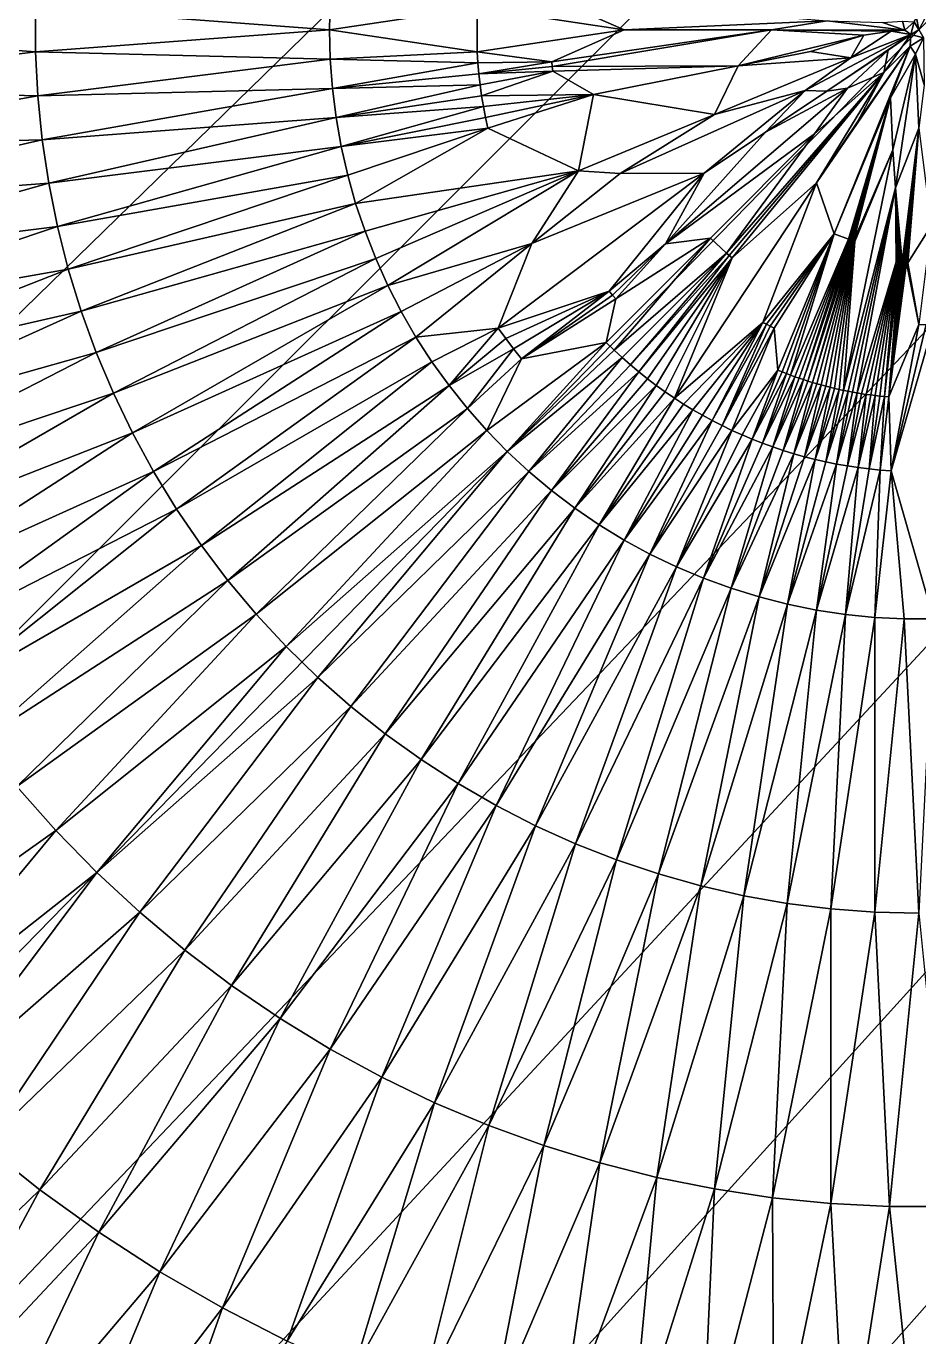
# Model space of a CAD drawing. Header units: millimetres. Extents: x -260 to 430, y -260 to 260.
# Drawn here: x -13.61 to 0, y -19.94 to 0.05 of the extents above; entities that cross this region are included whole.
import ezdxf

# ---------------------------------------------------------------- set-up
doc = ezdxf.new("R2010")
doc.units = ezdxf.units.MM
doc.header["$MEASUREMENT"] = 0
doc.layers.add('MESH_3D', color=2, linetype='CONTINUOUS')

msp = doc.modelspace()

# ---------------------------------------------------------------- linework, layer by layer
at = {"layer": 'MESH_3D'}
for points in [[(181.542, 186.125, 2950), (-259.919, 6.482, 2950), (-260, 0, 2950)], [(181.542, 186.125, 2950), (-260, 0, 2950), (-259.919, -6.482, 2950)], [(181.542, 186.125, 2950), (-259.919, -6.482, 2950), (-259.677, -12.96, 2950)], [(181.542, 186.125, 2950), (-259.677, -12.96, 2950), (-259.273, -19.43, 2950)], [(181.542, 186.125, 2950), (-259.273, -19.43, 2950), (-258.708, -25.888, 2950)], [(181.542, 186.125, 2950), (-258.708, -25.888, 2950), (-257.982, -32.329, 2950)], [(181.542, 186.125, 2950), (-257.982, -32.329, 2950), (-257.096, -38.751, 2950)], [(181.542, 186.125, 2950), (-257.096, -38.751, 2950), (-256.05, -45.149, 2950)], [(181.542, 186.125, 2950), (-256.05, -45.149, 2950), (-254.845, -51.518, 2950)], [(181.542, 186.125, 2950), (-254.845, -51.518, 2950), (-253.481, -57.855, 2950)], [(181.542, 186.125, 2950), (-253.481, -57.855, 2950), (-251.96, -64.157, 2950)], [(181.542, 186.125, 2950), (-251.96, -64.157, 2950), (-250.282, -70.419, 2950)], [(181.542, 186.125, 2950), (-250.282, -70.419, 2950), (-248.449, -76.636, 2950)], [(181.542, 186.125, 2950), (-248.449, -76.636, 2950), (-246.461, -82.807, 2950)], [(181.542, 186.125, 2950), (-246.461, -82.807, 2950), (-244.32, -88.925, 2950)], [(181.542, 186.125, 2950), (-244.32, -88.925, 2950), (-242.027, -94.989, 2950)], [(181.542, 186.125, 2950), (-242.027, -94.989, 2950), (-239.584, -100.993, 2950)], [(181.542, 186.125, 2950), (-239.584, -100.993, 2950), (-236.992, -106.935, 2950)], [(181.542, 186.125, 2950), (-236.992, -106.935, 2950), (-234.252, -112.81, 2950)], [(181.542, 186.125, 2950), (-234.252, -112.81, 2950), (-231.367, -118.615, 2950)], [(181.542, 186.125, 2950), (-231.367, -118.615, 2950), (-228.338, -124.346, 2950)], [(181.542, 186.125, 2950), (-228.338, -124.346, 2950), (-225.167, -130, 2950)], [(181.542, 186.125, 2950), (-225.167, -130, 2950), (-221.856, -135.573, 2950)], [(181.542, 186.125, 2950), (-221.856, -135.573, 2950), (-218.407, -141.062, 2950)], [(181.542, 186.125, 2950), (-218.407, -141.062, 2950), (-214.822, -146.463, 2950)], [(181.542, 186.125, 2950), (-214.822, -146.463, 2950), (-211.104, -151.773, 2950)], [(181.542, 186.125, 2950), (-211.104, -151.773, 2950), (-207.254, -156.989, 2950)], [(181.542, 186.125, 2950), (-207.254, -156.989, 2950), (-203.276, -162.107, 2950)], [(181.542, 186.125, 2950), (-203.276, -162.107, 2950), (-199.172, -167.125, 2950)], [(181.542, 186.125, 2950), (-199.172, -167.125, 2950), (-194.943, -172.038, 2950)], [(181.542, 186.125, 2950), (-194.943, -172.038, 2950), (-190.593, -176.845, 2950)], [(181.542, 186.125, 2950), (-190.593, -176.845, 2950), (-186.125, -181.542, 2950)], [(181.542, 186.125, 2950), (-186.125, -181.542, 2950), (-181.542, -186.125, 2950)], [(181.542, 186.125, 2950), (-181.542, -186.125, 2950), (-176.845, -190.593, 2950)], [(181.542, 186.125, 2950), (-176.845, -190.593, 2950), (-172.038, -194.943, 2950)], [(181.542, 186.125, 2950), (-172.038, -194.943, 2950), (-167.125, -199.172, 2950)], [(181.542, 186.125, 2950), (-167.125, -199.172, 2950), (-162.107, -203.276, 2950)], [(181.542, 186.125, 2950), (-162.107, -203.276, 2950), (-156.989, -207.254, 2950)], [(181.542, 186.125, 2950), (-156.989, -207.254, 2950), (-151.773, -211.104, 2950)], [(181.542, 186.125, 2950), (-151.773, -211.104, 2950), (-146.463, -214.822, 2950)], [(181.542, 186.125, 2950), (-146.463, -214.822, 2950), (-141.062, -218.407, 2950)], [(181.542, 186.125, 2950), (-141.062, -218.407, 2950), (-135.573, -221.856, 2950)], [(181.542, 186.125, 2950), (-135.573, -221.856, 2950), (-130, -225.167, 2950)], [(181.542, 186.125, 2950), (-130, -225.167, 2950), (-124.346, -228.338, 2950)], [(181.542, 186.125, 2950), (-124.346, -228.338, 2950), (-118.615, -231.367, 2950)], [(181.542, 186.125, 2950), (-118.615, -231.367, 2950), (-112.81, -234.252, 2950)], [(181.542, 186.125, 2950), (-112.81, -234.252, 2950), (-106.935, -236.992, 2950)], [(181.542, 186.125, 2950), (-106.935, -236.992, 2950), (-100.993, -239.584, 2950)], [(181.542, 186.125, 2950), (-100.993, -239.584, 2950), (-94.989, -242.027, 2950)], [(181.542, 186.125, 2950), (-94.989, -242.027, 2950), (-88.925, -244.32, 2950)], [(181.542, 186.125, 2950), (-88.925, -244.32, 2950), (-82.807, -246.461, 2950)], [(181.542, 186.125, 2950), (-82.807, -246.461, 2950), (-76.636, -248.449, 2950)], [(181.542, 186.125, 2950), (-76.636, -248.449, 2950), (-70.419, -250.282, 2950)], [(181.542, 186.125, 2950), (-70.419, -250.282, 2950), (-64.157, -251.96, 2950)], [(181.542, 186.125, 2950), (-64.157, -251.96, 2950), (-57.855, -253.481, 2950)], [(181.542, 186.125, 2950), (-57.855, -253.481, 2950), (-51.518, -254.845, 2950)], [(181.542, 186.125, 2950), (-51.518, -254.845, 2950), (-45.149, -256.05, 2950)], [(181.542, 186.125, 2950), (-45.149, -256.05, 2950), (-38.751, -257.096, 2950)], [(181.542, 186.125, 2950), (-38.751, -257.096, 2950), (-32.329, -257.982, 2950)], [(181.542, 186.125, 2950), (-32.329, -257.982, 2950), (-25.888, -258.708, 2950)], [(181.542, 186.125, 2950), (-25.888, -258.708, 2950), (-19.43, -259.273, 2950)], [(181.542, 186.125, 2950), (-19.43, -259.273, 2950), (-12.96, -259.677, 2950)], [(181.542, 186.125, 2950), (-12.96, -259.677, 2950), (-6.482, -259.919, 2950)], [(181.542, 186.125, 2950), (-6.482, -259.919, 2950), (0, -260, 2950)], [(-13.472, 0.336, -47.02), (-17.956, 0, -46.644), (-17.934, 0.895, -46.644)], [(-13.472, 0.336, -47.02), (-8.977, 0.448, -47.287), (-8.988, 0, -47.287)], [(-6.734, 0.336, -47.38), (-8.988, 0, -47.287), (-8.977, 0.448, -47.287)], [(-5.598, 0.49, -47.417), (-4.495, 0, -47.447), (-6.734, 0.336, -47.38)], [(-1.398, 0.138, -47.495), (-4.495, 0, -47.447), (-5.598, 0.49, -47.417)], [(-13.472, -0.336, -47.02), (-17.956, 0, -46.644), (-13.472, 0.336, -47.02)], [(-13.472, -0.336, -47.02), (-13.472, 0.336, -47.02), (-8.988, 0, -47.287)], [(-6.734, -0.336, -47.38), (-8.988, 0, -47.287), (-6.734, 0.336, -47.38)], [(-6.734, -0.336, -47.38), (-6.734, 0.336, -47.38), (-4.495, 0, -47.447)], [(-0.037, 0.184, -47.5), (0.132, 0.248, -47.5), (0, 0, -47.5)], [(-1.398, 0.138, -47.495), (-2.248, 0, -47.487), (-4.495, 0, -47.447)], [(-0.211, -0.005, -47.5), (-2.248, 0, -47.487), (-1.398, 0.138, -47.495)], [(-0.211, -0.005, -47.5), (-1.398, 0.138, -47.495), (-0.551, 0.11, -47.499)], [(-0.211, -0.005, -47.5), (-0.551, 0.11, -47.499), (-0.248, 0.132, -47.5)], [(-0.211, -0.005, -47.5), (-0.248, 0.132, -47.5), (-0.072, 0.121, -47.5)], [(-0.121, -0.072, -47.5), (-0.211, -0.005, -47.5), (-0.072, 0.121, -47.5)], [(-0.121, -0.072, -47.5), (-0.072, 0.121, -47.5), (0, 0, -47.5)], [(-0.121, -0.072, -47.5), (0, 0, -47.5), (0, 0, -47.5)], [(-0.121, -0.072, -47.5), (0, 0, -47.5), (0.072, -0.121, -47.5)], [(-0.072, 0.121, -47.5), (-0.037, 0.184, -47.5), (0, 0, -47.5)], [(-13.472, -0.336, -47.02), (-17.934, -0.895, -46.644), (-17.956, 0, -46.644)], [(-13.472, -0.336, -47.02), (-8.988, 0, -47.287), (-8.977, -0.448, -47.287)], [(-6.734, -0.336, -47.38), (-8.977, -0.448, -47.287), (-8.988, 0, -47.287)], [(-5.598, -0.49, -47.417), (-6.734, -0.336, -47.38), (-4.495, 0, -47.447)], [(-5.598, -0.49, -47.417), (-4.495, 0, -47.447), (-2.248, 0, -47.487)], [(-5.591, -0.559, -47.417), (-5.598, -0.49, -47.417), (-2.248, 0, -47.487)], [(-5.591, -0.559, -47.417), (-2.248, 0, -47.487), (-2.756, -0.548, -47.479)], [(-0.839, -0.083, -47.498), (-2.756, -0.548, -47.479), (-2.248, 0, -47.487)], [(-0.839, -0.083, -47.498), (-1.654, -0.329, -47.493), (-2.756, -0.548, -47.479)], [(-0.421, -0.021, -47.5), (-0.839, -0.083, -47.498), (-2.248, 0, -47.487)], [(-0.211, -0.005, -47.5), (-0.421, -0.021, -47.5), (-2.248, 0, -47.487)], [(-0.121, -0.072, -47.5), (-1.735, -0.927, -47.49), (-1.038, -0.43, -47.497)], [(-0.121, -0.072, -47.5), (-1.402, -0.937, -47.493), (-1.735, -0.927, -47.49)], [(-1.038, -0.43, -47.497), (-1.654, -0.329, -47.493), (-0.839, -0.083, -47.498)], [(-0.121, -0.072, -47.5), (-0.467, -0.312, -47.499), (-1.402, -0.937, -47.493)], [(-0.421, -0.021, -47.5), (-1.038, -0.43, -47.497), (-0.839, -0.083, -47.498)], [(-0.121, -0.072, -47.5), (-1.038, -0.43, -47.497), (-0.421, -0.021, -47.5)], [(-0.121, -0.072, -47.5), (-0.535, -0.652, -47.498), (-0.467, -0.312, -47.499)], [(-0.121, -0.072, -47.5), (-0.132, -0.248, -47.5), (-0.535, -0.652, -47.498)], [(-0.121, -0.072, -47.5), (-0.421, -0.021, -47.5), (-0.211, -0.005, -47.5)], [(-0.121, -0.072, -47.5), (0.072, -0.121, -47.5), (-0.132, -0.248, -47.5)], [(0.072, -0.121, -47.5), (-0.049, -0.371, -47.5), (-0.132, -0.248, -47.5)], [(0.072, -0.121, -47.5), (0.083, -0.839, -47.498), (-0.049, -0.371, -47.5)], [(-13.438, -1.007, -47.02), (-17.934, -0.895, -46.644), (-13.472, -0.336, -47.02)], [(-13.438, -1.007, -47.02), (-13.472, -0.336, -47.02), (-8.977, -0.448, -47.287)], [(-6.723, -0.504, -47.38), (-8.977, -0.448, -47.287), (-6.734, -0.336, -47.38)], [(-5.598, -0.49, -47.417), (-6.723, -0.504, -47.38), (-6.734, -0.336, -47.38)], [(-1.038, -0.43, -47.497), (-2.756, -0.548, -47.479), (-1.654, -0.329, -47.493)], [(-0.132, -0.248, -47.5), (-1.561, -2.336, -47.479), (-0.937, -1.402, -47.493)], [(-0.132, -0.248, -47.5), (-1.29, -3.115, -47.47), (-1.561, -2.336, -47.479)], [(-1.086, -0.891, -47.495), (-1.402, -0.937, -47.493), (-0.467, -0.312, -47.499)], [(-0.132, -0.248, -47.5), (-0.43, -1.038, -47.497), (-1.29, -3.115, -47.47)], [(-0.535, -0.652, -47.498), (-1.086, -0.891, -47.495), (-0.467, -0.312, -47.499)], [(-0.535, -0.652, -47.498), (-0.132, -0.248, -47.5), (-0.937, -1.402, -47.493)], [(-0.049, -0.371, -47.5), (-0.43, -1.038, -47.497), (-0.132, -0.248, -47.5)], [(-0.394, -1.831, -47.491), (-0.43, -1.038, -47.497), (-0.049, -0.371, -47.5)], [(-0.394, -1.831, -47.491), (-0.049, -0.371, -47.5), (-0.355, -2.409, -47.484)], [(-0.355, -2.409, -47.484), (-0.049, -0.371, -47.5), (0, -1.499, -47.494)], [(0.083, -0.839, -47.498), (0, -1.499, -47.494), (-0.049, -0.371, -47.5)], [(-13.438, -1.007, -47.02), (-8.977, -0.448, -47.287), (-8.944, -0.895, -47.287)], [(-6.723, -0.504, -47.38), (-8.944, -0.895, -47.287), (-8.977, -0.448, -47.287)], [(-6.709, -0.671, -47.38), (-8.944, -0.895, -47.287), (-6.723, -0.504, -47.38)], [(-5.598, -0.49, -47.417), (-6.709, -0.671, -47.38), (-6.723, -0.504, -47.38)], [(-5.591, -0.559, -47.417), (-6.709, -0.671, -47.38), (-5.598, -0.49, -47.417)], [(-5.584, -0.629, -47.417), (-6.709, -0.671, -47.38), (-5.591, -0.559, -47.417)], [(-5.584, -0.629, -47.417), (-5.591, -0.559, -47.417), (-2.756, -0.548, -47.479)], [(-4.96, -0.987, -47.433), (-5.584, -0.629, -47.417), (-2.756, -0.548, -47.479)], [(-3.115, -1.29, -47.47), (-4.96, -0.987, -47.433), (-2.756, -0.548, -47.479)], [(-1.038, -0.43, -47.497), (-3.115, -1.29, -47.47), (-2.756, -0.548, -47.479)], [(-1.735, -0.927, -47.49), (-3.115, -1.29, -47.47), (-1.038, -0.43, -47.497)], [(-6.69, -0.838, -47.38), (-8.944, -0.895, -47.287), (-6.709, -0.671, -47.38)], [(-5.584, -0.629, -47.417), (-6.69, -0.838, -47.38), (-6.709, -0.671, -47.38)], [(-5.584, -0.629, -47.417), (-6.667, -1.005, -47.38), (-6.69, -0.838, -47.38)], [(-4.96, -0.987, -47.433), (-6.667, -1.005, -47.38), (-5.584, -0.629, -47.417)], [(-0.535, -0.652, -47.498), (-2.89, -3.444, -47.447), (-2.932, -3.407, -47.447)], [(-0.535, -0.652, -47.498), (-2.932, -3.407, -47.447), (-1.589, -1.589, -47.487)], [(-0.535, -0.652, -47.498), (-2.846, -3.479, -47.447), (-2.89, -3.444, -47.447)], [(-0.535, -0.652, -47.498), (-1.561, -2.336, -47.479), (-2.846, -3.479, -47.447)], [(-0.535, -0.652, -47.498), (-1.589, -1.589, -47.487), (-1.086, -0.891, -47.495)], [(-0.535, -0.652, -47.498), (-0.937, -1.402, -47.493), (-1.561, -2.336, -47.479)], [(-13.438, -1.007, -47.02), (-17.867, -1.788, -46.644), (-17.934, -0.895, -46.644)], [(-13.371, -1.676, -47.02), (-13.438, -1.007, -47.02), (-8.944, -0.895, -47.287)], [(-13.371, -1.676, -47.02), (-8.944, -0.895, -47.287), (-8.888, -1.34, -47.287)], [(-6.69, -0.838, -47.38), (-8.888, -1.34, -47.287), (-8.944, -0.895, -47.287)], [(-6.667, -1.005, -47.38), (-8.888, -1.34, -47.287), (-6.69, -0.838, -47.38)], [(-4.96, -0.987, -47.433), (-6.64, -1.171, -47.38), (-6.667, -1.005, -47.38)], [(-4.96, -0.987, -47.433), (-6.609, -1.336, -47.38), (-6.64, -1.171, -47.38)], [(-4.96, -0.987, -47.433), (-6.573, -1.5, -47.38), (-6.609, -1.336, -47.38)], [(-4.96, -0.987, -47.433), (-5.191, -2.15, -47.417), (-6.573, -1.5, -47.38)], [(-3.115, -1.29, -47.47), (-5.191, -2.15, -47.417), (-4.96, -0.987, -47.433)], [(-4.556, -2.194, -47.433), (-1.735, -0.927, -47.49), (-3.271, -2.185, -47.459)], [(-4.556, -2.194, -47.433), (-3.115, -1.29, -47.47), (-1.735, -0.927, -47.49)], [(-1.086, -0.891, -47.495), (-1.589, -1.589, -47.487), (-3.864, -3.263, -47.433)], [(-1.086, -0.891, -47.495), (-3.864, -3.263, -47.433), (-2.336, -1.561, -47.479)], [(-2.336, -1.561, -47.479), (-3.271, -2.185, -47.459), (-1.735, -0.927, -47.49)], [(-1.086, -0.891, -47.495), (-2.336, -1.561, -47.479), (-1.402, -0.937, -47.493)], [(-2.336, -1.561, -47.479), (-1.735, -0.927, -47.49), (-1.402, -0.937, -47.493)], [(-13.371, -1.676, -47.02), (-17.867, -1.788, -46.644), (-13.438, -1.007, -47.02)], [(-6.64, -1.171, -47.38), (-8.888, -1.34, -47.287), (-6.667, -1.005, -47.38)], [(-6.64, -1.171, -47.38), (-8.81, -1.781, -47.287), (-8.888, -1.34, -47.287)], [(-6.609, -1.336, -47.38), (-8.81, -1.781, -47.287), (-6.64, -1.171, -47.38)], [(-1.074, -3.196, -47.47), (-1.29, -3.115, -47.47), (-0.43, -1.038, -47.497)], [(-1.054, -3.203, -47.47), (-1.074, -3.196, -47.47), (-0.43, -1.038, -47.497)], [(-1.034, -3.209, -47.47), (-1.054, -3.203, -47.47), (-0.43, -1.038, -47.497)], [(-1.014, -3.216, -47.47), (-1.034, -3.209, -47.47), (-0.43, -1.038, -47.497)], [(-0.994, -3.222, -47.47), (-1.014, -3.216, -47.47), (-0.43, -1.038, -47.497)], [(-0.394, -1.831, -47.491), (-0.994, -3.222, -47.47), (-0.43, -1.038, -47.497)], [(-13.271, -2.34, -47.02), (-13.371, -1.676, -47.02), (-8.888, -1.34, -47.287)], [(-13.271, -2.34, -47.02), (-8.888, -1.34, -47.287), (-8.81, -1.781, -47.287)], [(-6.573, -1.5, -47.38), (-8.81, -1.781, -47.287), (-6.609, -1.336, -47.38)], [(-4.556, -2.194, -47.433), (-5.191, -2.15, -47.417), (-3.115, -1.29, -47.47)], [(-6.573, -1.5, -47.38), (-8.71, -2.218, -47.287), (-8.81, -1.781, -47.287)], [(-6.573, -1.5, -47.38), (-8.589, -2.649, -47.287), (-8.71, -2.218, -47.287)], [(-5.191, -2.15, -47.417), (-8.589, -2.649, -47.287), (-6.573, -1.5, -47.38)], [(-2.336, -1.561, -47.479), (-3.864, -3.263, -47.433), (-3.271, -2.185, -47.459)], [(-3.864, -3.263, -47.433), (-1.589, -1.589, -47.487), (-3.179, -3.179, -47.447)], [(-2.932, -3.407, -47.447), (-3.179, -3.179, -47.447), (-1.589, -1.589, -47.487)], [(-0.355, -2.409, -47.484), (0, -1.499, -47.494), (-0.255, -3.55, -47.467)], [(-0.233, -3.551, -47.467), (-0.255, -3.55, -47.467), (0, -1.499, -47.494)], [(-0.211, -3.553, -47.467), (-0.233, -3.551, -47.467), (0, -1.499, -47.494)], [(-0.188, -3.554, -47.467), (-0.211, -3.553, -47.467), (0, -1.499, -47.494)], [(-0.166, -3.555, -47.467), (-0.188, -3.554, -47.467), (0, -1.499, -47.494)], [(0.187, -2.991, -47.476), (-0.166, -3.555, -47.467), (0, -1.499, -47.494)], [(-13.371, -1.676, -47.02), (-17.755, -2.676, -46.644), (-17.867, -1.788, -46.644)], [(-13.271, -2.34, -47.02), (-17.755, -2.676, -46.644), (-13.371, -1.676, -47.02)], [(-13.138, -2.999, -47.02), (-13.271, -2.34, -47.02), (-8.81, -1.781, -47.287)], [(-13.138, -2.999, -47.02), (-8.81, -1.781, -47.287), (-8.71, -2.218, -47.287)], [(-0.394, -1.831, -47.491), (-0.355, -2.409, -47.484), (-1.148, -5.501, -47.417)], [(-0.394, -1.831, -47.491), (-1.148, -5.501, -47.417), (-0.974, -3.228, -47.47)], [(-0.394, -1.831, -47.491), (-0.974, -3.228, -47.47), (-0.994, -3.222, -47.47)], [(-5.191, -2.15, -47.417), (-8.446, -3.074, -47.287), (-8.589, -2.649, -47.287)], [(-5.191, -2.15, -47.417), (-8.282, -3.491, -47.287), (-8.446, -3.074, -47.287)], [(-5.191, -2.15, -47.417), (-8.098, -3.9, -47.287), (-8.282, -3.491, -47.287)], [(-5.901, -3.261, -47.38), (-8.098, -3.9, -47.287), (-5.191, -2.15, -47.417)], [(-5.901, -3.261, -47.38), (-3.271, -2.185, -47.459), (-6.415, -4.552, -47.337)], [(-4.722, -3.988, -47.399), (-6.415, -4.552, -47.337), (-3.271, -2.185, -47.459)], [(-4.556, -2.194, -47.433), (-5.901, -3.261, -47.38), (-5.191, -2.15, -47.417)], [(-4.556, -2.194, -47.433), (-3.271, -2.185, -47.459), (-5.901, -3.261, -47.38)], [(-4.722, -3.988, -47.399), (-3.271, -2.185, -47.459), (-3.864, -3.263, -47.433)], [(-13.271, -2.34, -47.02), (-17.6, -3.558, -46.644), (-17.755, -2.676, -46.644)], [(-13.138, -2.999, -47.02), (-17.6, -3.558, -46.644), (-13.271, -2.34, -47.02)], [(-12.972, -3.65, -47.02), (-13.138, -2.999, -47.02), (-8.71, -2.218, -47.287)], [(-12.972, -3.65, -47.02), (-8.71, -2.218, -47.287), (-8.589, -2.649, -47.287)], [(-1.561, -2.336, -47.479), (-3.728, -5.618, -47.38), (-2.846, -3.479, -47.447)], [(-2.377, -4.464, -47.433), (-3.728, -5.618, -47.38), (-1.561, -2.336, -47.479)], [(-2.377, -4.464, -47.433), (-1.561, -2.336, -47.479), (-1.29, -3.115, -47.47)], [(-0.355, -2.409, -47.484), (-1.079, -5.514, -47.417), (-1.148, -5.501, -47.417)], [(-0.355, -2.409, -47.484), (-1.01, -5.527, -47.417), (-1.079, -5.514, -47.417)], [(-0.355, -2.409, -47.484), (-0.941, -5.54, -47.417), (-1.01, -5.527, -47.417)], [(-0.355, -2.409, -47.484), (-0.343, -3.542, -47.467), (-0.941, -5.54, -47.417)], [(-0.355, -2.409, -47.484), (-0.321, -3.544, -47.467), (-0.343, -3.542, -47.467)], [(-0.355, -2.409, -47.484), (-0.299, -3.546, -47.467), (-0.321, -3.544, -47.467)], [(-0.355, -2.409, -47.484), (-0.277, -3.548, -47.467), (-0.299, -3.546, -47.467)], [(-0.355, -2.409, -47.484), (-0.255, -3.55, -47.467), (-0.277, -3.548, -47.467)], [(-12.774, -4.292, -47.02), (-12.972, -3.65, -47.02), (-8.589, -2.649, -47.287)], [(-12.774, -4.292, -47.02), (-8.589, -2.649, -47.287), (-8.446, -3.074, -47.287)], [(-13.138, -2.999, -47.02), (-17.401, -4.431, -46.644), (-17.6, -3.558, -46.644)], [(-12.972, -3.65, -47.02), (-17.401, -4.431, -46.644), (-13.138, -2.999, -47.02)], [(0.187, -2.991, -47.476), (0, -4.495, -47.447), (-0.166, -3.555, -47.467)], [(-12.545, -4.923, -47.02), (-12.774, -4.292, -47.02), (-8.446, -3.074, -47.287)], [(-12.545, -4.923, -47.02), (-8.446, -3.074, -47.287), (-8.282, -3.491, -47.287)], [(-3.179, -3.179, -47.447), (-4.647, -4.885, -47.38), (-4.768, -4.768, -47.38)], [(-4.621, -4.104, -47.399), (-3.179, -3.179, -47.447), (-4.768, -4.768, -47.38)], [(-2.932, -3.407, -47.447), (-4.647, -4.885, -47.38), (-3.179, -3.179, -47.447)], [(-4.621, -4.104, -47.399), (-3.864, -3.263, -47.433), (-3.179, -3.179, -47.447)], [(-2.321, -4.493, -47.433), (-2.377, -4.464, -47.433), (-1.29, -3.115, -47.47)], [(-2.265, -4.522, -47.433), (-2.321, -4.493, -47.433), (-1.29, -3.115, -47.47)], [(-2.208, -4.55, -47.433), (-2.265, -4.522, -47.433), (-1.29, -3.115, -47.47)], [(-2.208, -4.55, -47.433), (-1.29, -3.115, -47.47), (-2.15, -5.191, -47.417)], [(-2.085, -5.218, -47.417), (-2.15, -5.191, -47.417), (-1.29, -3.115, -47.47)], [(-2.02, -5.243, -47.417), (-2.085, -5.218, -47.417), (-1.29, -3.115, -47.47)], [(-1.955, -5.268, -47.417), (-2.02, -5.243, -47.417), (-1.29, -3.115, -47.47)], [(-1.074, -3.196, -47.47), (-1.955, -5.268, -47.417), (-1.29, -3.115, -47.47)], [(-1.074, -3.196, -47.47), (-1.889, -5.292, -47.417), (-1.955, -5.268, -47.417)], [(-1.074, -3.196, -47.47), (-1.823, -5.315, -47.417), (-1.889, -5.292, -47.417)], [(-1.074, -3.196, -47.47), (-1.756, -5.337, -47.417), (-1.823, -5.315, -47.417)], [(-1.054, -3.203, -47.47), (-1.756, -5.337, -47.417), (-1.074, -3.196, -47.47)], [(-5.901, -3.261, -47.38), (-7.894, -4.299, -47.287), (-8.098, -3.9, -47.287)], [(-5.901, -3.261, -47.38), (-7.67, -4.687, -47.287), (-7.894, -4.299, -47.287)], [(-5.901, -3.261, -47.38), (-6.415, -4.552, -47.337), (-7.67, -4.687, -47.287)], [(-4.672, -4.046, -47.399), (-4.722, -3.988, -47.399), (-3.864, -3.263, -47.433)], [(-4.621, -4.104, -47.399), (-4.672, -4.046, -47.399), (-3.864, -3.263, -47.433)], [(-1.034, -3.209, -47.47), (-1.756, -5.337, -47.417), (-1.054, -3.203, -47.47)], [(-1.034, -3.209, -47.47), (-1.69, -5.359, -47.417), (-1.756, -5.337, -47.417)], [(-1.014, -3.216, -47.47), (-1.69, -5.359, -47.417), (-1.034, -3.209, -47.47)], [(-0.994, -3.222, -47.47), (-1.69, -5.359, -47.417), (-1.014, -3.216, -47.47)], [(-0.994, -3.222, -47.47), (-1.623, -5.38, -47.417), (-1.69, -5.359, -47.417)], [(-0.974, -3.228, -47.47), (-1.623, -5.38, -47.417), (-0.994, -3.222, -47.47)], [(-0.974, -3.228, -47.47), (-1.556, -5.399, -47.417), (-1.623, -5.38, -47.417)], [(-0.974, -3.228, -47.47), (-1.488, -5.418, -47.417), (-1.556, -5.399, -47.417)], [(-0.974, -3.228, -47.47), (-1.42, -5.436, -47.417), (-1.488, -5.418, -47.417)], [(-0.974, -3.228, -47.47), (-1.353, -5.454, -47.417), (-1.42, -5.436, -47.417)], [(-0.974, -3.228, -47.47), (-1.284, -5.47, -47.417), (-1.353, -5.454, -47.417)], [(-0.974, -3.228, -47.47), (-1.216, -5.486, -47.417), (-1.284, -5.47, -47.417)], [(-0.974, -3.228, -47.47), (-1.148, -5.501, -47.417), (-1.216, -5.486, -47.417)], [(-12.284, -5.543, -47.02), (-12.545, -4.923, -47.02), (-8.282, -3.491, -47.287)], [(-12.284, -5.543, -47.02), (-8.282, -3.491, -47.287), (-8.098, -3.9, -47.287)], [(-2.932, -3.407, -47.447), (-4.524, -4.999, -47.38), (-4.647, -4.885, -47.38)], [(-2.932, -3.407, -47.447), (-4.398, -5.11, -47.38), (-4.524, -4.999, -47.38)], [(-2.89, -3.444, -47.447), (-4.398, -5.11, -47.38), (-2.932, -3.407, -47.447)], [(-2.89, -3.444, -47.447), (-4.269, -5.219, -47.38), (-4.398, -5.11, -47.38)], [(-2.846, -3.479, -47.447), (-4.269, -5.219, -47.38), (-2.89, -3.444, -47.447)], [(-2.846, -3.479, -47.447), (-4.138, -5.323, -47.38), (-4.269, -5.219, -47.38)], [(-2.846, -3.479, -47.447), (-4.004, -5.425, -47.38), (-4.138, -5.323, -47.38)], [(-2.846, -3.479, -47.447), (-3.867, -5.523, -47.38), (-4.004, -5.425, -47.38)], [(-2.846, -3.479, -47.447), (-3.728, -5.618, -47.38), (-3.867, -5.523, -47.38)], [(-0.343, -3.542, -47.467), (-0.872, -5.551, -47.417), (-0.941, -5.54, -47.417)], [(-0.343, -3.542, -47.467), (-0.803, -5.561, -47.417), (-0.872, -5.551, -47.417)], [(-0.343, -3.542, -47.467), (-0.733, -5.571, -47.417), (-0.803, -5.561, -47.417)], [(-0.343, -3.542, -47.467), (-0.664, -5.58, -47.417), (-0.733, -5.571, -47.417)], [(-0.343, -3.542, -47.467), (-0.594, -5.587, -47.417), (-0.664, -5.58, -47.417)], [(-0.343, -3.542, -47.467), (-0.525, -5.594, -47.417), (-0.594, -5.587, -47.417)], [(-0.321, -3.544, -47.467), (-0.525, -5.594, -47.417), (-0.343, -3.542, -47.467)], [(-0.299, -3.546, -47.467), (-0.525, -5.594, -47.417), (-0.321, -3.544, -47.467)], [(-0.299, -3.546, -47.467), (-0.455, -5.601, -47.417), (-0.525, -5.594, -47.417)], [(-0.277, -3.548, -47.467), (-0.455, -5.601, -47.417), (-0.299, -3.546, -47.467)], [(-0.255, -3.55, -47.467), (-0.455, -5.601, -47.417), (-0.277, -3.548, -47.467)], [(-0.233, -3.551, -47.467), (-0.455, -5.601, -47.417), (-0.255, -3.55, -47.467)], [(-0.211, -3.553, -47.467), (-0.455, -5.601, -47.417), (-0.233, -3.551, -47.467)], [(-0.188, -3.554, -47.467), (-0.455, -5.601, -47.417), (-0.211, -3.553, -47.467)], [(-0.188, -3.554, -47.467), (0, -4.495, -47.447), (-0.455, -5.601, -47.417)], [(-0.166, -3.555, -47.467), (0, -4.495, -47.447), (-0.188, -3.554, -47.467)], [(-12.972, -3.65, -47.02), (-17.158, -5.293, -46.644), (-17.401, -4.431, -46.644)], [(-12.774, -4.292, -47.02), (-17.158, -5.293, -46.644), (-12.972, -3.65, -47.02)], [(-11.992, -6.148, -47.02), (-12.284, -5.543, -47.02), (-8.098, -3.9, -47.287)], [(-11.992, -6.148, -47.02), (-8.098, -3.9, -47.287), (-7.894, -4.299, -47.287)], [(-4.722, -3.988, -47.399), (-6.299, -4.71, -47.337), (-6.415, -4.552, -47.337)], [(-4.722, -3.988, -47.399), (-6.18, -4.866, -47.337), (-6.299, -4.71, -47.337)], [(-4.722, -3.988, -47.399), (-6.057, -5.018, -47.337), (-6.18, -4.866, -47.337)], [(-4.672, -4.046, -47.399), (-6.057, -5.018, -47.337), (-4.722, -3.988, -47.399)], [(-4.621, -4.104, -47.399), (-6.057, -5.018, -47.337), (-4.672, -4.046, -47.399)], [(-4.621, -4.104, -47.399), (-4.768, -4.768, -47.38), (-6.057, -5.018, -47.337)], [(-12.774, -4.292, -47.02), (-16.873, -6.141, -46.644), (-17.158, -5.293, -46.644)], [(-12.545, -4.923, -47.02), (-16.873, -6.141, -46.644), (-12.774, -4.292, -47.02)], [(-11.671, -6.738, -47.02), (-11.992, -6.148, -47.02), (-7.894, -4.299, -47.287)], [(-11.671, -6.738, -47.02), (-7.894, -4.299, -47.287), (-7.67, -4.687, -47.287)], [(-6.415, -4.552, -47.337), (-7.426, -5.063, -47.287), (-7.67, -4.687, -47.287)], [(-6.415, -4.552, -47.337), (-7.165, -5.427, -47.287), (-7.426, -5.063, -47.287)], [(-6.299, -4.71, -47.337), (-7.165, -5.427, -47.287), (-6.415, -4.552, -47.337)], [(-2.377, -4.464, -47.433), (-3.587, -5.709, -47.38), (-3.728, -5.618, -47.38)], [(-2.377, -4.464, -47.433), (-3.444, -5.797, -47.38), (-3.587, -5.709, -47.38)], [(-2.377, -4.464, -47.433), (-3.298, -5.881, -47.38), (-3.444, -5.797, -47.38)], [(-2.377, -4.464, -47.433), (-3.15, -5.961, -47.38), (-3.298, -5.881, -47.38)], [(-2.321, -4.493, -47.433), (-3.15, -5.961, -47.38), (-2.377, -4.464, -47.433)], [(-2.321, -4.493, -47.433), (-3.001, -6.038, -47.38), (-3.15, -5.961, -47.38)], [(-2.265, -4.522, -47.433), (-3.001, -6.038, -47.38), (-2.321, -4.493, -47.433)], [(-2.208, -4.55, -47.433), (-3.001, -6.038, -47.38), (-2.265, -4.522, -47.433)], [(-2.208, -4.55, -47.433), (-2.849, -6.111, -47.38), (-3.001, -6.038, -47.38)], [(-2.208, -4.55, -47.433), (-2.15, -5.191, -47.417), (-2.849, -6.111, -47.38)], [(-0.455, -5.601, -47.417), (0, -4.495, -47.447), (-0.42, -6.729, -47.38)], [(-0.42, -6.729, -47.38), (0.112, -4.494, -47.447), (0.224, -4.49, -47.447)], [(-0.42, -6.729, -47.38), (0.224, -4.49, -47.447), (0.224, -8.985, -47.287)], [(-0.42, -6.729, -47.38), (0, -4.495, -47.447), (0.112, -4.494, -47.447)], [(-11.32, -7.311, -47.02), (-11.671, -6.738, -47.02), (-7.67, -4.687, -47.287)], [(-11.32, -7.311, -47.02), (-7.67, -4.687, -47.287), (-7.426, -5.063, -47.287)], [(-6.18, -4.866, -47.337), (-7.165, -5.427, -47.287), (-6.299, -4.71, -47.337)], [(-4.768, -4.768, -47.38), (-6.276, -6.434, -47.287), (-6.589, -6.114, -47.287)], [(-6.057, -5.018, -47.337), (-4.768, -4.768, -47.38), (-6.589, -6.114, -47.287)], [(-4.647, -4.885, -47.38), (-6.276, -6.434, -47.287), (-4.768, -4.768, -47.38)], [(-12.545, -4.923, -47.02), (-16.546, -6.975, -46.644), (-16.873, -6.141, -46.644)], [(-12.284, -5.543, -47.02), (-16.546, -6.975, -46.644), (-12.545, -4.923, -47.02)], [(-6.18, -4.866, -47.337), (-6.885, -5.778, -47.287), (-7.165, -5.427, -47.287)], [(-6.057, -5.018, -47.337), (-6.885, -5.778, -47.287), (-6.18, -4.866, -47.337)], [(-4.524, -4.999, -47.38), (-6.276, -6.434, -47.287), (-4.647, -4.885, -47.38)], [(-10.942, -7.867, -47.02), (-11.32, -7.311, -47.02), (-7.426, -5.063, -47.287)], [(-10.942, -7.867, -47.02), (-7.426, -5.063, -47.287), (-7.165, -5.427, -47.287)], [(-6.057, -5.018, -47.337), (-6.589, -6.114, -47.287), (-6.885, -5.778, -47.287)], [(-4.524, -4.999, -47.38), (-5.947, -6.739, -47.287), (-6.276, -6.434, -47.287)], [(-4.398, -5.11, -47.38), (-5.947, -6.739, -47.287), (-4.524, -4.999, -47.38)], [(-4.269, -5.219, -47.38), (-5.947, -6.739, -47.287), (-4.398, -5.11, -47.38)], [(-2.15, -5.191, -47.417), (-2.696, -6.18, -47.38), (-2.849, -6.111, -47.38)], [(-2.15, -5.191, -47.417), (-2.541, -6.245, -47.38), (-2.696, -6.18, -47.38)], [(-2.085, -5.218, -47.417), (-2.541, -6.245, -47.38), (-2.15, -5.191, -47.417)], [(-4.269, -5.219, -47.38), (-5.604, -7.027, -47.287), (-5.947, -6.739, -47.287)], [(-4.138, -5.323, -47.38), (-5.604, -7.027, -47.287), (-4.269, -5.219, -47.38)], [(-4.004, -5.425, -47.38), (-5.604, -7.027, -47.287), (-4.138, -5.323, -47.38)], [(-2.02, -5.243, -47.417), (-2.541, -6.245, -47.38), (-2.085, -5.218, -47.417)], [(-2.02, -5.243, -47.417), (-2.385, -6.306, -47.38), (-2.541, -6.245, -47.38)], [(-1.955, -5.268, -47.417), (-2.385, -6.306, -47.38), (-2.02, -5.243, -47.417)], [(-1.889, -5.292, -47.417), (-2.385, -6.306, -47.38), (-1.955, -5.268, -47.417)], [(-1.889, -5.292, -47.417), (-2.227, -6.364, -47.38), (-2.385, -6.306, -47.38)], [(-1.823, -5.315, -47.417), (-2.227, -6.364, -47.38), (-1.889, -5.292, -47.417)], [(-1.756, -5.337, -47.417), (-2.227, -6.364, -47.38), (-1.823, -5.315, -47.417)], [(-1.756, -5.337, -47.417), (-2.067, -6.418, -47.38), (-2.227, -6.364, -47.38)], [(-1.69, -5.359, -47.417), (-2.067, -6.418, -47.38), (-1.756, -5.337, -47.417)], [(-1.623, -5.38, -47.417), (-2.067, -6.418, -47.38), (-1.69, -5.359, -47.417)], [(-1.623, -5.38, -47.417), (-1.907, -6.467, -47.38), (-2.067, -6.418, -47.38)], [(-1.556, -5.399, -47.417), (-1.907, -6.467, -47.38), (-1.623, -5.38, -47.417)], [(-12.284, -5.543, -47.02), (-16.178, -7.791, -46.644), (-16.546, -6.975, -46.644)], [(-11.992, -6.148, -47.02), (-16.178, -7.791, -46.644), (-12.284, -5.543, -47.02)], [(-10.536, -8.402, -47.02), (-10.942, -7.867, -47.02), (-7.165, -5.427, -47.287)], [(-10.536, -8.402, -47.02), (-7.165, -5.427, -47.287), (-6.885, -5.778, -47.287)], [(-4.004, -5.425, -47.38), (-5.247, -7.298, -47.287), (-5.604, -7.027, -47.287)], [(-3.867, -5.523, -47.38), (-5.247, -7.298, -47.287), (-4.004, -5.425, -47.38)], [(-3.728, -5.618, -47.38), (-5.247, -7.298, -47.287), (-3.867, -5.523, -47.38)], [(-1.488, -5.418, -47.417), (-1.907, -6.467, -47.38), (-1.556, -5.399, -47.417)], [(-1.488, -5.418, -47.417), (-1.745, -6.513, -47.38), (-1.907, -6.467, -47.38)], [(-1.42, -5.436, -47.417), (-1.745, -6.513, -47.38), (-1.488, -5.418, -47.417)], [(-1.353, -5.454, -47.417), (-1.745, -6.513, -47.38), (-1.42, -5.436, -47.417)], [(-1.353, -5.454, -47.417), (-1.582, -6.554, -47.38), (-1.745, -6.513, -47.38)], [(-1.284, -5.47, -47.417), (-1.582, -6.554, -47.38), (-1.353, -5.454, -47.417)], [(-1.216, -5.486, -47.417), (-1.582, -6.554, -47.38), (-1.284, -5.47, -47.417)], [(-1.216, -5.486, -47.417), (-1.418, -6.591, -47.38), (-1.582, -6.554, -47.38)], [(-1.148, -5.501, -47.417), (-1.418, -6.591, -47.38), (-1.216, -5.486, -47.417)], [(-1.079, -5.514, -47.417), (-1.418, -6.591, -47.38), (-1.148, -5.501, -47.417)], [(-1.079, -5.514, -47.417), (-1.253, -6.625, -47.38), (-1.418, -6.591, -47.38)], [(-1.01, -5.527, -47.417), (-1.253, -6.625, -47.38), (-1.079, -5.514, -47.417)], [(-0.941, -5.54, -47.417), (-1.253, -6.625, -47.38), (-1.01, -5.527, -47.417)], [(-0.941, -5.54, -47.417), (-1.088, -6.654, -47.38), (-1.253, -6.625, -47.38)], [(-0.872, -5.551, -47.417), (-1.088, -6.654, -47.38), (-0.941, -5.54, -47.417)], [(-0.803, -5.561, -47.417), (-1.088, -6.654, -47.38), (-0.872, -5.551, -47.417)], [(-0.803, -5.561, -47.417), (-0.922, -6.679, -47.38), (-1.088, -6.654, -47.38)], [(-0.733, -5.571, -47.417), (-0.922, -6.679, -47.38), (-0.803, -5.561, -47.417)], [(-0.664, -5.58, -47.417), (-0.922, -6.679, -47.38), (-0.733, -5.571, -47.417)], [(-0.664, -5.58, -47.417), (-0.755, -6.7, -47.38), (-0.922, -6.679, -47.38)], [(-0.594, -5.587, -47.417), (-0.755, -6.7, -47.38), (-0.664, -5.58, -47.417)], [(-0.525, -5.594, -47.417), (-0.755, -6.7, -47.38), (-0.594, -5.587, -47.417)], [(-0.525, -5.594, -47.417), (-0.588, -6.717, -47.38), (-0.755, -6.7, -47.38)], [(-0.455, -5.601, -47.417), (-0.588, -6.717, -47.38), (-0.525, -5.594, -47.417)], [(-10.104, -8.917, -47.02), (-10.536, -8.402, -47.02), (-6.885, -5.778, -47.287)], [(-10.104, -8.917, -47.02), (-6.885, -5.778, -47.287), (-6.589, -6.114, -47.287)], [(-3.728, -5.618, -47.38), (-4.877, -7.55, -47.287), (-5.247, -7.298, -47.287)], [(-3.587, -5.709, -47.38), (-4.877, -7.55, -47.287), (-3.728, -5.618, -47.38)], [(-3.444, -5.797, -47.38), (-4.877, -7.55, -47.287), (-3.587, -5.709, -47.38)], [(-3.444, -5.797, -47.38), (-4.494, -7.784, -47.287), (-4.877, -7.55, -47.287)], [(-3.298, -5.881, -47.38), (-4.494, -7.784, -47.287), (-3.444, -5.797, -47.38)], [(-0.455, -5.601, -47.417), (-0.42, -6.729, -47.38), (-0.588, -6.717, -47.38)], [(-3.15, -5.961, -47.38), (-4.494, -7.784, -47.287), (-3.298, -5.881, -47.38)], [(-3.15, -5.961, -47.38), (-4.101, -7.998, -47.287), (-4.494, -7.784, -47.287)], [(-3.001, -6.038, -47.38), (-4.101, -7.998, -47.287), (-3.15, -5.961, -47.38)], [(-11.992, -6.148, -47.02), (-15.769, -8.588, -46.644), (-16.178, -7.791, -46.644)], [(-11.671, -6.738, -47.02), (-15.769, -8.588, -46.644), (-11.992, -6.148, -47.02)], [(-9.647, -9.409, -47.02), (-10.104, -8.917, -47.02), (-6.589, -6.114, -47.287)], [(-9.647, -9.409, -47.02), (-6.589, -6.114, -47.287), (-6.276, -6.434, -47.287)], [(-2.849, -6.111, -47.38), (-4.101, -7.998, -47.287), (-3.001, -6.038, -47.38)], [(-2.849, -6.111, -47.38), (-3.697, -8.193, -47.287), (-4.101, -7.998, -47.287)], [(-2.696, -6.18, -47.38), (-3.697, -8.193, -47.287), (-2.849, -6.111, -47.38)], [(-2.541, -6.245, -47.38), (-3.697, -8.193, -47.287), (-2.696, -6.18, -47.38)], [(-2.541, -6.245, -47.38), (-3.284, -8.367, -47.287), (-3.697, -8.193, -47.287)], [(-2.385, -6.306, -47.38), (-3.284, -8.367, -47.287), (-2.541, -6.245, -47.38)], [(-2.227, -6.364, -47.38), (-3.284, -8.367, -47.287), (-2.385, -6.306, -47.38)], [(-2.227, -6.364, -47.38), (-2.863, -8.52, -47.287), (-3.284, -8.367, -47.287)], [(-2.067, -6.418, -47.38), (-2.863, -8.52, -47.287), (-2.227, -6.364, -47.38)], [(-9.166, -9.879, -47.02), (-9.647, -9.409, -47.02), (-6.276, -6.434, -47.287)], [(-9.166, -9.879, -47.02), (-6.276, -6.434, -47.287), (-5.947, -6.739, -47.287)], [(-1.907, -6.467, -47.38), (-2.863, -8.52, -47.287), (-2.067, -6.418, -47.38)], [(-1.907, -6.467, -47.38), (-2.434, -8.652, -47.287), (-2.863, -8.52, -47.287)], [(-1.745, -6.513, -47.38), (-2.434, -8.652, -47.287), (-1.907, -6.467, -47.38)], [(-1.582, -6.554, -47.38), (-2.434, -8.652, -47.287), (-1.745, -6.513, -47.38)], [(-1.582, -6.554, -47.38), (-2, -8.763, -47.287), (-2.434, -8.652, -47.287)], [(-1.418, -6.591, -47.38), (-2, -8.763, -47.287), (-1.582, -6.554, -47.38)], [(-1.253, -6.625, -47.38), (-2, -8.763, -47.287), (-1.418, -6.591, -47.38)], [(-11.671, -6.738, -47.02), (-15.322, -9.363, -46.644), (-15.769, -8.588, -46.644)], [(-11.32, -7.311, -47.02), (-15.322, -9.363, -46.644), (-11.671, -6.738, -47.02)], [(-8.662, -10.323, -47.02), (-9.166, -9.879, -47.02), (-5.947, -6.739, -47.287)], [(-8.662, -10.323, -47.02), (-5.947, -6.739, -47.287), (-5.604, -7.027, -47.287)], [(-1.253, -6.625, -47.38), (-1.561, -8.852, -47.287), (-2, -8.763, -47.287)], [(-1.088, -6.654, -47.38), (-1.561, -8.852, -47.287), (-1.253, -6.625, -47.38)], [(-0.922, -6.679, -47.38), (-1.561, -8.852, -47.287), (-1.088, -6.654, -47.38)], [(-0.922, -6.679, -47.38), (-1.118, -8.919, -47.287), (-1.561, -8.852, -47.287)], [(-0.755, -6.7, -47.38), (-1.118, -8.919, -47.287), (-0.922, -6.679, -47.38)], [(-0.588, -6.717, -47.38), (-1.118, -8.919, -47.287), (-0.755, -6.7, -47.38)], [(-0.588, -6.717, -47.38), (-0.672, -8.963, -47.287), (-1.118, -8.919, -47.287)], [(-0.42, -6.729, -47.38), (-0.672, -8.963, -47.287), (-0.588, -6.717, -47.38)], [(-0.42, -6.729, -47.38), (-0.224, -8.985, -47.287), (-0.672, -8.963, -47.287)], [(-0.42, -6.729, -47.38), (0.224, -8.985, -47.287), (-0.224, -8.985, -47.287)], [(-8.137, -10.742, -47.02), (-8.662, -10.323, -47.02), (-5.604, -7.027, -47.287)], [(-8.137, -10.742, -47.02), (-5.604, -7.027, -47.287), (-5.247, -7.298, -47.287)], [(-11.32, -7.311, -47.02), (-14.836, -10.115, -46.644), (-15.322, -9.363, -46.644)], [(-10.942, -7.867, -47.02), (-14.836, -10.115, -46.644), (-11.32, -7.311, -47.02)], [(-7.591, -11.134, -47.02), (-8.137, -10.742, -47.02), (-5.247, -7.298, -47.287)], [(-7.591, -11.134, -47.02), (-5.247, -7.298, -47.287), (-4.877, -7.55, -47.287)], [(-7.027, -11.499, -47.02), (-7.591, -11.134, -47.02), (-4.877, -7.55, -47.287)], [(-7.027, -11.499, -47.02), (-4.877, -7.55, -47.287), (-4.494, -7.784, -47.287)], [(-6.445, -11.835, -47.02), (-7.027, -11.499, -47.02), (-4.494, -7.784, -47.287)], [(-6.445, -11.835, -47.02), (-4.494, -7.784, -47.287), (-4.101, -7.998, -47.287)], [(-10.942, -7.867, -47.02), (-14.313, -10.842, -46.644), (-14.836, -10.115, -46.644)], [(-10.536, -8.402, -47.02), (-14.313, -10.842, -46.644), (-10.942, -7.867, -47.02)], [(-5.847, -12.142, -47.02), (-6.445, -11.835, -47.02), (-4.101, -7.998, -47.287)], [(-5.847, -12.142, -47.02), (-4.101, -7.998, -47.287), (-3.697, -8.193, -47.287)], [(-5.235, -12.418, -47.02), (-5.847, -12.142, -47.02), (-3.697, -8.193, -47.287)], [(-5.235, -12.418, -47.02), (-3.697, -8.193, -47.287), (-3.284, -8.367, -47.287)], [(-4.609, -12.663, -47.02), (-5.235, -12.418, -47.02), (-3.284, -8.367, -47.287)], [(-4.609, -12.663, -47.02), (-3.284, -8.367, -47.287), (-2.863, -8.52, -47.287)], [(-10.536, -8.402, -47.02), (-13.755, -11.542, -46.644), (-14.313, -10.842, -46.644)], [(-10.104, -8.917, -47.02), (-13.755, -11.542, -46.644), (-10.536, -8.402, -47.02)], [(-3.972, -12.877, -47.02), (-4.609, -12.663, -47.02), (-2.863, -8.52, -47.287)], [(-3.972, -12.877, -47.02), (-2.863, -8.52, -47.287), (-2.434, -8.652, -47.287)], [(-3.325, -13.059, -47.02), (-3.972, -12.877, -47.02), (-2.434, -8.652, -47.287)], [(-3.325, -13.059, -47.02), (-2.434, -8.652, -47.287), (-2, -8.763, -47.287)], [(-2.67, -13.209, -47.02), (-3.325, -13.059, -47.02), (-2, -8.763, -47.287)], [(-2.67, -13.209, -47.02), (-2, -8.763, -47.287), (-1.561, -8.852, -47.287)], [(-10.104, -8.917, -47.02), (-13.163, -12.213, -46.644), (-13.755, -11.542, -46.644)], [(-9.647, -9.409, -47.02), (-13.163, -12.213, -46.644), (-10.104, -8.917, -47.02)], [(-2.009, -13.326, -47.02), (-2.67, -13.209, -47.02), (-1.561, -8.852, -47.287)], [(-2.009, -13.326, -47.02), (-1.561, -8.852, -47.287), (-1.118, -8.919, -47.287)], [(-1.342, -13.409, -47.02), (-2.009, -13.326, -47.02), (-1.118, -8.919, -47.287)], [(-1.342, -13.409, -47.02), (-1.118, -8.919, -47.287), (-0.672, -8.963, -47.287)], [(-0.672, -13.459, -47.02), (-1.342, -13.409, -47.02), (-0.672, -8.963, -47.287)], [(-0.672, -13.459, -47.02), (-0.672, -8.963, -47.287), (-0.224, -8.985, -47.287)], [(0, -13.476, -47.02), (-0.672, -13.459, -47.02), (-0.224, -8.985, -47.287)], [(0, -13.476, -47.02), (-0.224, -8.985, -47.287), (0.224, -8.985, -47.287)], [(-9.647, -9.409, -47.02), (-12.538, -12.854, -46.644), (-13.163, -12.213, -46.644)], [(-9.166, -9.879, -47.02), (-12.538, -12.854, -46.644), (-9.647, -9.409, -47.02)], [(-9.166, -9.879, -47.02), (-11.881, -13.463, -46.644), (-12.538, -12.854, -46.644)], [(-8.662, -10.323, -47.02), (-11.881, -13.463, -46.644), (-9.166, -9.879, -47.02)], [(-8.662, -10.323, -47.02), (-11.195, -14.039, -46.644), (-11.881, -13.463, -46.644)], [(-8.137, -10.742, -47.02), (-11.195, -14.039, -46.644), (-8.662, -10.323, -47.02)], [(-8.137, -10.742, -47.02), (-10.482, -14.579, -46.644), (-11.195, -14.039, -46.644)], [(-7.591, -11.134, -47.02), (-10.482, -14.579, -46.644), (-8.137, -10.742, -47.02)], [(-7.591, -11.134, -47.02), (-9.742, -15.084, -46.644), (-10.482, -14.579, -46.644)], [(-7.027, -11.499, -47.02), (-9.742, -15.084, -46.644), (-7.591, -11.134, -47.02)], [(-16.647, -14.691, -46.185), (-13.755, -11.542, -46.644), (-13.163, -12.213, -46.644)], [(-7.027, -11.499, -47.02), (-8.978, -15.55, -46.644), (-9.742, -15.084, -46.644)], [(-6.445, -11.835, -47.02), (-8.978, -15.55, -46.644), (-7.027, -11.499, -47.02)], [(-6.445, -11.835, -47.02), (-8.192, -15.979, -46.644), (-8.978, -15.55, -46.644)], [(-5.847, -12.142, -47.02), (-8.192, -15.979, -46.644), (-6.445, -11.835, -47.02)], [(-5.847, -12.142, -47.02), (-7.385, -16.367, -46.644), (-8.192, -15.979, -46.644)], [(-5.235, -12.418, -47.02), (-7.385, -16.367, -46.644), (-5.847, -12.142, -47.02)], [(-15.894, -15.502, -46.185), (-16.647, -14.691, -46.185), (-13.163, -12.213, -46.644)], [(-15.894, -15.502, -46.185), (-13.163, -12.213, -46.644), (-12.538, -12.854, -46.644)], [(-5.235, -12.418, -47.02), (-6.56, -16.715, -46.644), (-7.385, -16.367, -46.644)], [(-4.609, -12.663, -47.02), (-6.56, -16.715, -46.644), (-5.235, -12.418, -47.02)], [(-4.609, -12.663, -47.02), (-5.719, -17.021, -46.644), (-6.56, -16.715, -46.644)], [(-3.972, -12.877, -47.02), (-5.719, -17.021, -46.644), (-4.609, -12.663, -47.02)], [(-15.101, -16.275, -46.185), (-15.894, -15.502, -46.185), (-12.538, -12.854, -46.644)], [(-15.101, -16.275, -46.185), (-12.538, -12.854, -46.644), (-11.881, -13.463, -46.644)], [(-3.972, -12.877, -47.02), (-4.863, -17.285, -46.644), (-5.719, -17.021, -46.644)], [(-3.325, -13.059, -47.02), (-4.863, -17.285, -46.644), (-3.972, -12.877, -47.02)], [(-3.325, -13.059, -47.02), (-3.996, -17.506, -46.644), (-4.863, -17.285, -46.644)], [(-2.67, -13.209, -47.02), (-3.996, -17.506, -46.644), (-3.325, -13.059, -47.02)], [(-2.67, -13.209, -47.02), (-3.118, -17.683, -46.644), (-3.996, -17.506, -46.644)], [(-2.009, -13.326, -47.02), (-3.118, -17.683, -46.644), (-2.67, -13.209, -47.02)], [(-2.009, -13.326, -47.02), (-2.233, -17.817, -46.644), (-3.118, -17.683, -46.644)], [(-1.342, -13.409, -47.02), (-2.233, -17.817, -46.644), (-2.009, -13.326, -47.02)], [(-14.271, -17.008, -46.185), (-15.101, -16.275, -46.185), (-11.881, -13.463, -46.644)], [(-14.271, -17.008, -46.185), (-11.881, -13.463, -46.644), (-11.195, -14.039, -46.644)], [(-1.342, -13.409, -47.02), (-1.342, -17.906, -46.644), (-2.233, -17.817, -46.644)], [(-0.672, -13.459, -47.02), (-1.342, -17.906, -46.644), (-1.342, -13.409, -47.02)], [(-0.672, -13.459, -47.02), (-0.448, -17.95, -46.644), (-1.342, -17.906, -46.644)], [(0, -13.476, -47.02), (-0.448, -17.95, -46.644), (-0.672, -13.459, -47.02)], [(0, -13.476, -47.02), (0.448, -17.95, -46.644), (-0.448, -17.95, -46.644)], [(-13.406, -17.698, -46.185), (-14.271, -17.008, -46.185), (-11.195, -14.039, -46.644)], [(-13.406, -17.698, -46.185), (-11.195, -14.039, -46.644), (-10.482, -14.579, -46.644)], [(-12.507, -18.344, -46.185), (-13.406, -17.698, -46.185), (-10.482, -14.579, -46.644)], [(-12.507, -18.344, -46.185), (-10.482, -14.579, -46.644), (-9.742, -15.084, -46.644)], [(-11.577, -18.945, -46.185), (-12.507, -18.344, -46.185), (-9.742, -15.084, -46.644)], [(-11.577, -18.945, -46.185), (-9.742, -15.084, -46.644), (-8.978, -15.55, -46.644)], [(-10.618, -19.498, -46.185), (-11.577, -18.945, -46.185), (-8.978, -15.55, -46.644)], [(-10.618, -19.498, -46.185), (-8.978, -15.55, -46.644), (-8.192, -15.979, -46.644)], [(-9.633, -20.004, -46.185), (-10.618, -19.498, -46.185), (-8.192, -15.979, -46.644)], [(-9.633, -20.004, -46.185), (-8.192, -15.979, -46.644), (-7.385, -16.367, -46.644)], [(-8.624, -20.459, -46.185), (-9.633, -20.004, -46.185), (-7.385, -16.367, -46.644)], [(-8.624, -20.459, -46.185), (-7.385, -16.367, -46.644), (-6.56, -16.715, -46.644)], [(-7.594, -20.863, -46.185), (-8.624, -20.459, -46.185), (-6.56, -16.715, -46.644)], [(-7.594, -20.863, -46.185), (-6.56, -16.715, -46.644), (-5.719, -17.021, -46.644)], [(-13.406, -17.698, -46.185), (-16.483, -20.669, -45.624), (-14.271, -17.008, -46.185)], [(-6.544, -21.216, -46.185), (-7.594, -20.863, -46.185), (-5.719, -17.021, -46.644)], [(-6.544, -21.216, -46.185), (-5.719, -17.021, -46.644), (-4.863, -17.285, -46.644)], [(-5.479, -21.516, -46.185), (-6.544, -21.216, -46.185), (-4.863, -17.285, -46.644)], [(-5.479, -21.516, -46.185), (-4.863, -17.285, -46.644), (-3.996, -17.506, -46.644)], [(-4.399, -21.762, -46.185), (-5.479, -21.516, -46.185), (-3.996, -17.506, -46.644)], [(-4.399, -21.762, -46.185), (-3.996, -17.506, -46.644), (-3.118, -17.683, -46.644)], [(-13.406, -17.698, -46.185), (-15.432, -21.465, -45.624), (-16.483, -20.669, -45.624)], [(-12.507, -18.344, -46.185), (-15.432, -21.465, -45.624), (-13.406, -17.698, -46.185)], [(-3.309, -21.954, -46.185), (-4.399, -21.762, -46.185), (-3.118, -17.683, -46.644)], [(-3.309, -21.954, -46.185), (-3.118, -17.683, -46.644), (-2.233, -17.817, -46.644)], [(-2.211, -22.092, -46.185), (-3.309, -21.954, -46.185), (-2.233, -17.817, -46.644)], [(-2.211, -22.092, -46.185), (-2.233, -17.817, -46.644), (-1.342, -17.906, -46.644)], [(-1.107, -22.175, -46.185), (-2.211, -22.092, -46.185), (-1.342, -17.906, -46.644)], [(-1.107, -22.175, -46.185), (-1.342, -17.906, -46.644), (-0.448, -17.95, -46.644)], [(0, -22.202, -46.185), (-1.107, -22.175, -46.185), (-0.448, -17.95, -46.644)], [(0, -22.202, -46.185), (-0.448, -17.95, -46.644), (0.448, -17.95, -46.644)], [(-12.507, -18.344, -46.185), (-14.343, -22.207, -45.624), (-15.432, -21.465, -45.624)], [(-11.577, -18.945, -46.185), (-14.343, -22.207, -45.624), (-12.507, -18.344, -46.185)], [(-11.577, -18.945, -46.185), (-13.218, -22.894, -45.624), (-14.343, -22.207, -45.624)], [(-10.618, -19.498, -46.185), (-13.218, -22.894, -45.624), (-11.577, -18.945, -46.185)], [(-10.618, -19.498, -46.185), (-12.06, -23.525, -45.624), (-13.218, -22.894, -45.624)], [(-9.633, -20.004, -46.185), (-12.06, -23.525, -45.624), (-10.618, -19.498, -46.185)]]:
    msp.add_3dface(points, dxfattribs=at)

doc.saveas('drawing.dxf')
